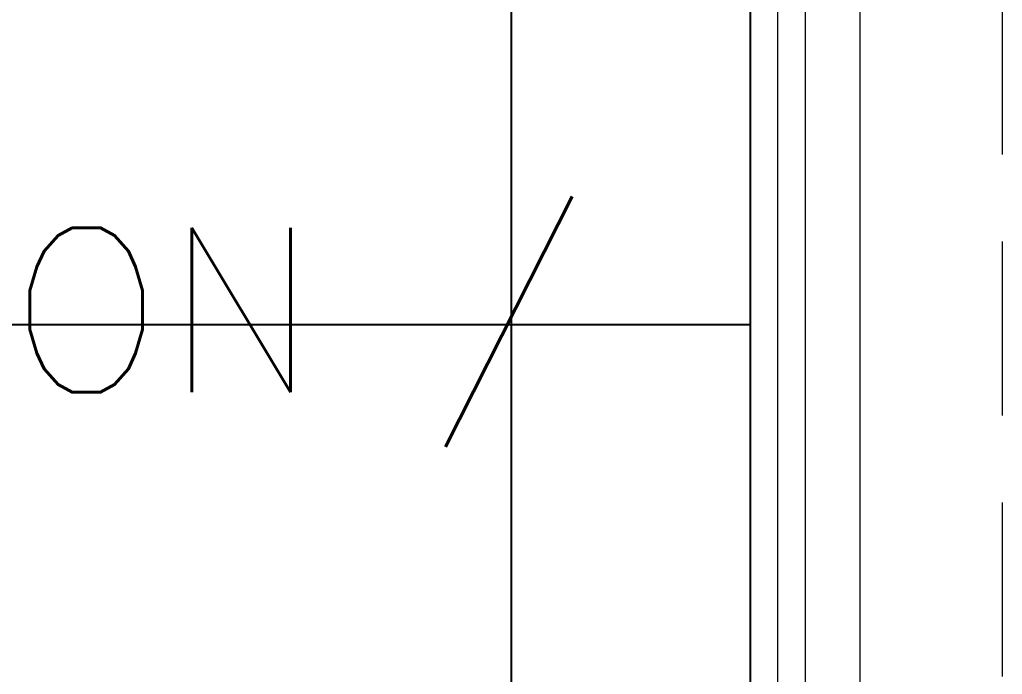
# Model space of a CAD drawing. Header units: inches. Extents: x -12418 to 183584, y -29325 to 19878.
# Drawn here: x 48151 to 49048, y -11119 to -10522 of the extents above; entities that cross this region are included whole.
import ezdxf

# ---------------------------------------------------------------- set-up
doc = ezdxf.new("R2010")
doc.units = ezdxf.units.IN
doc.header["$LTSCALE"] = 25
doc.header["$MEASUREMENT"] = 0
doc.linetypes.add('00-Ground Floor$0$HIDDEN', pattern=[9.525, 6.35, -3.175])
doc.linetypes.add('DASHDOT', pattern=[25.4, 12.7, -6.35, 0, -6.35])
for name, color, linetype, lineweight in [('00-Ground Floor$0$72_EGR_BASE_TEXT', 252, 'Continuous', 5), ('00-Ground Floor$0$Aluminum', 251, 'Continuous', 5), ('00-Ground Floor$0$Proj', 251, 'Continuous', 5), ('E-LITE-CLNG-CNDT', 6, 'DASHDOT', 35)]:
    doc.layers.add(name, color=color, linetype=linetype, lineweight=lineweight)
doc.layers.add('00-Ground Floor$0$False Ceiling', color=251, linetype='Continuous')
doc.styles.add('00-Ground Floor$0$SIMPLEX', font='SIMPLEX.shx', dxfattribs={"height": 150})

# ---------------------------------------------------------------- blocks, each defined once
blk = doc.blocks.new('00-Ground Floor$0$A$Ce9e1c4c3')
at = {"layer": '00-Ground Floor$0$False Ceiling', "color": 254, "linetype": 'Continuous'}
for p, q in [((-51400, -12867.43), (-51400, -8847.43)), ((-55042.47, -10800), (-51182.07, -10800))]:
    blk.add_line(p, q, dxfattribs=at)
at = {"layer": '00-Ground Floor$0$False Ceiling', "color": 254}
blk.add_line((-51182.07, -12867.43, 0), (-51182.07, -8847.43, 0), dxfattribs=at)
blk = doc.blocks.new('00-Ground Floor')
at = {"layer": '00-Ground Floor$0$Aluminum'}
for p, q in [((48817.93, -10097.43, 0), (48817.93, -11597.43, 0)), ((48917.93, -10097.43, 0), (48917.93, -11597.43, 0)), ((48867.93, -10122.43, 0), (48867.93, -11572.43, 0)), ((48842.93, -11522.43, 0), (48842.93, -10172.43, 0))]:
    blk.add_line(p, q, dxfattribs=at)
at = {"layer": '00-Ground Floor$0$Proj', "linetype": '00-Ground Floor$0$HIDDEN'}
blk.add_line((49047.93, -11597.43, 0), (49047.93, -10097.43, 0), dxfattribs=at)
at = {"layer": '00-Ground Floor$0$False Ceiling', "color": 254}
blk.add_blockref('00-Ground Floor$0$A$Ce9e1c4c3', (100000, 0), dxfattribs=at)
at = {"layer": '00-Ground Floor$0$72_EGR_BASE_TEXT', "insert": (47173.61, -10711.72), "char_height": 150, "width": 3493.2205, "attachment_point": 2, "style": '00-Ground Floor$0$SIMPLEX'}
blk.add_mtext('PULMONARY CONSULTATION / EXAMINATION ROOM', dxfattribs=at)

msp = doc.modelspace()

# ---------------------------------------------------------------- block references
at = {"layer": 'E-LITE-CLNG-CNDT', "color": 1}
msp.add_blockref('00-Ground Floor', (0, 0), dxfattribs=at)

doc.saveas('drawing.dxf')
